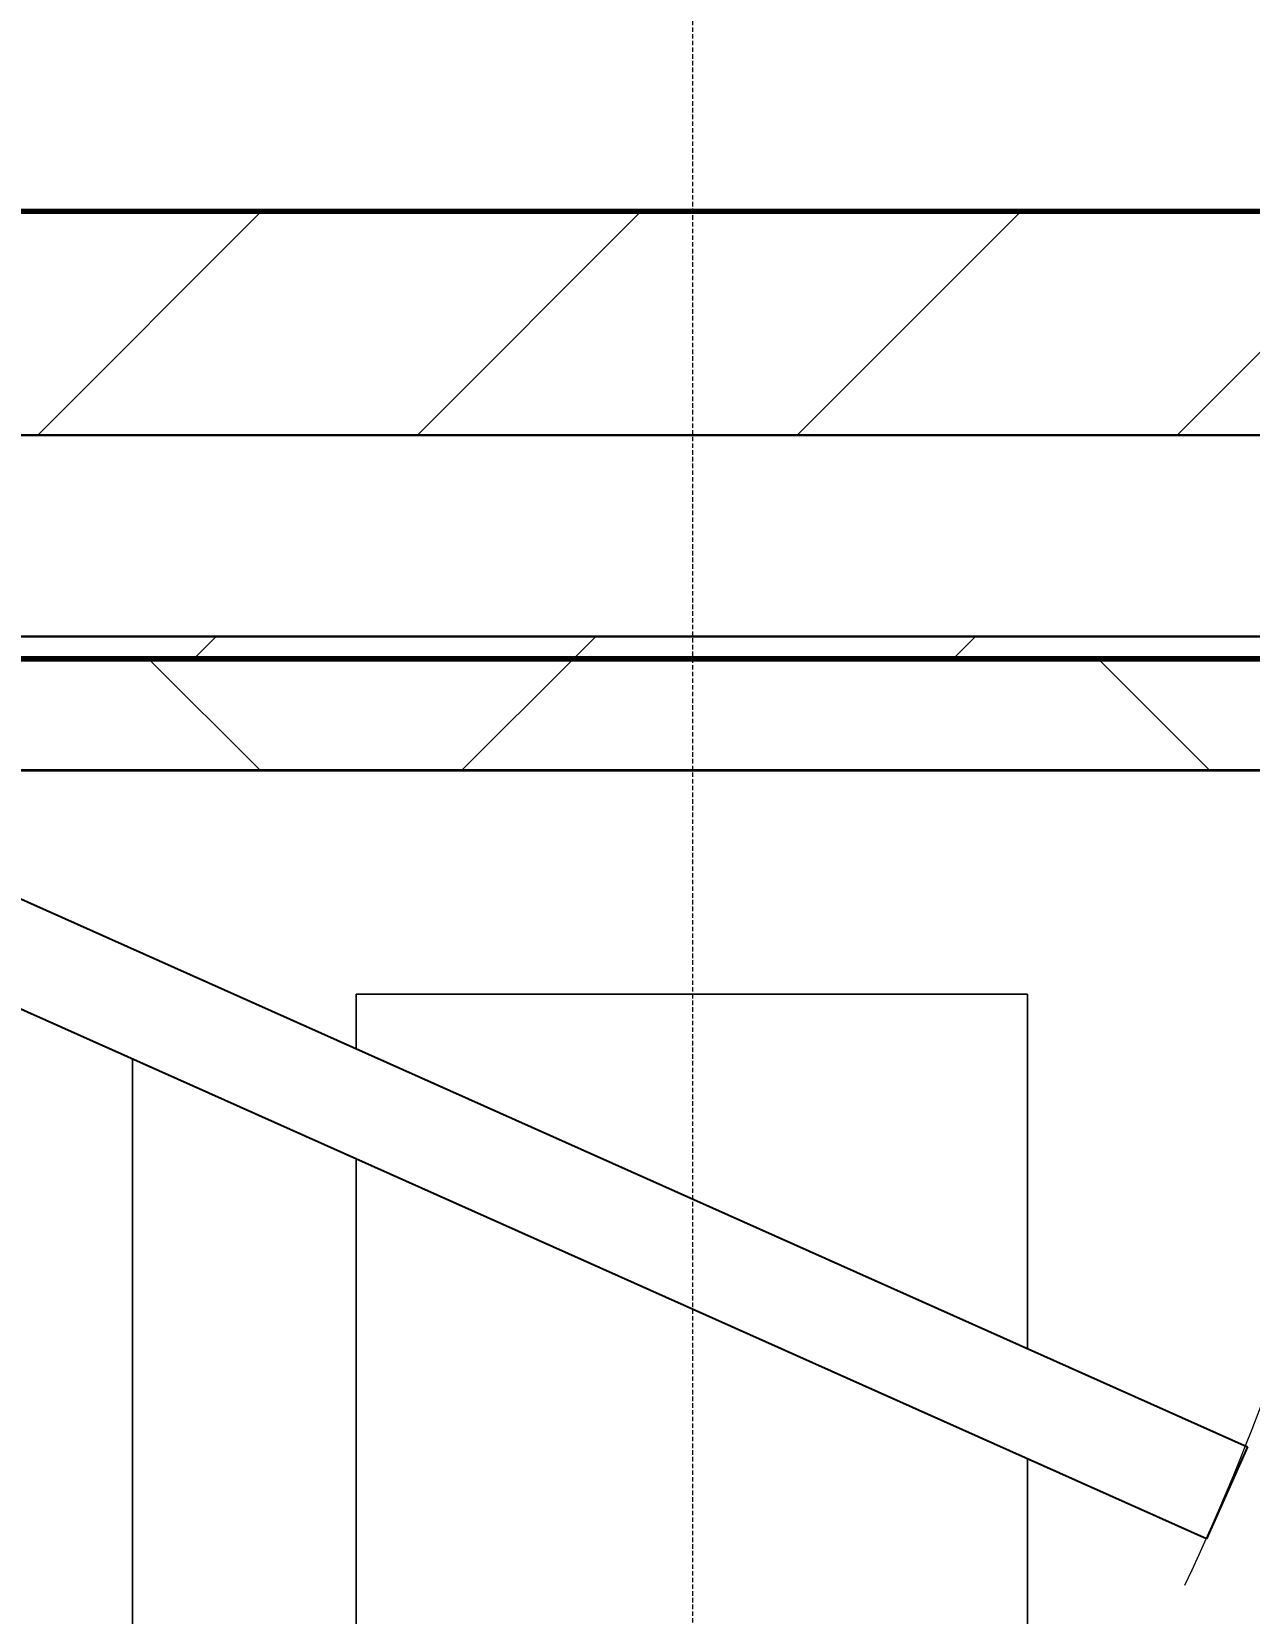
# Model space of a CAD drawing. Header units: millimetres. Extents: x -794326 to -715748, y -17796 to 22353.
# Drawn here: x -739003 to -738459, y 7517 to 8224 of the extents above; entities that cross this region are included whole.
import ezdxf

# ---------------------------------------------------------------- set-up
doc = ezdxf.new("R2010")
doc.units = ezdxf.units.MM
doc.linetypes.add('DPA_Hidden 50', pattern=[3, 2, -1])
for name, color, linetype, lineweight in [('A-ANNO-DIMS', 1, 'Continuous', 9), ('A-ANNO-DIMS-100', 1, 'Continuous', 9), ('A-DETL', 1, 'Continuous', 70), ('A-DOOR-E', 2, 'Continuous', 25), ('A-DOOR-OPNG', 2, 'Continuous', 9), ('A-GLAZ-CURT', 2, 'Continuous', 9), ('A-WALL', 5, 'Continuous', 35), ('A-WALL-FNSH', 2, 'Continuous', 35), ('A-WALL-PATT', 1, 'Continuous', 35)]:
    doc.layers.add(name, color=color, linetype=linetype, lineweight=lineweight)
doc.styles.add('Arial_2', font='arial.ttf', dxfattribs={"height": 300})
doc.dimstyles.new('DPA-DIM-3_0_T-T', dxfattribs={"dimscale": 304.8, "dimtxt": 306.07782, "dimasz": 0.656168, "dimexe": 0.656168, "dimexo": 0.0625, "dimgap": 0.164042, "dimtad": 1, "dimdec": 0, "dimzin": 0, "dimdsep": 46, "dimtxsty": 'Arial_2', "dimblk1": 'OBLIQUE', "dimblk2": 'OBLIQUE', "dimsah": 1, "dimcen": 0.09, "dimdle": 0.656168, "dimadec": 8, "dimazin": 0, "dimtfac": 1, "dimtdec": 4, "dimtix": 1, "dimtmove": 0, "dimatfit": 3, "dimfxl": 1.312336, "dimfxlon": 1, "dimtvp": 1, "dimtolj": 1, "dimtzin": 0, "dimarcsym": 2})

# ---------------------------------------------------------------- blocks, each defined once
blk = doc.blocks.new('DPA_AC-SG-PI - A2_1200x2000 mm-12153081-4282-01 ENLARGED LOWER PLATFORM LEVEL - REFLECTED CEILING PLAN - SHEET 3')
at = {"layer": 'A-DOOR-E'}
for p, q in [((-556.64, 29.95), (522.81, -452.33)), ((-489.61, 0), (600, 0)), ((575, 0), (-489.61, 0)), ((504.45, -493.42), (-575, -11.13)), ((-288.17, -90), (575, -90)), ((600, -90), (-288.17, -90)), ((522.81, -452.33), (504.45, -493.42))]:
    blk.add_line(p, q, dxfattribs=at)
at = {"layer": 'A-DOOR-OPNG'}
blk.add_arc((-500, -44.8), 1100, 334.74419, 0, dxfattribs=at)
blk = doc.blocks.new('DPA_CP_Metal Ceiling Panel - Vertical Panel with Gap-V1-4282-01 ENLARGED LOWER PLATFORM LEVEL - REFLECTED CEILING PLAN - SHEET 3')
at = {"layer": 'A-GLAZ-CURT'}
for p, q in [((-741657.87, 7794.02), (-741657.87, 7261.52)), ((-741422.74, 7794.02), (-741657.87, 7794.02)), ((-741422.74, 7794.02), (-741657.87, 7794.02)), ((-741657.87, 7794.02), (-741657.87, 7261.52)), ((-741657.87, 7261.52), (-741657.87, 7794.02)), ((-741657.87, 7794.02), (-741422.74, 7794.02)), ((-741357.87, 7765.04), (-741357.87, 7261.52)), ((-741357.87, 7261.52), (-741357.87, 7765.04)), ((-741357.87, 7765.04), (-741357.87, 7261.52)), ((-741357.87, 7261.52), (-741657.87, 7261.52)), ((-741657.87, 7261.52), (-741357.87, 7261.52)), ((-741357.87, 7261.52), (-741657.87, 7261.52))]:
    blk.add_line(p, q, dxfattribs=at)
blk = doc.blocks.new('DPA_CP_Metal Ceiling Panel - Vertical Panel with Gap-V2-4282-01 ENLARGED LOWER PLATFORM LEVEL - REFLECTED CEILING PLAN - SHEET 3')
at = {"layer": 'A-GLAZ-CURT'}
for p, q in [((-741257.87, 7794.02), (-741257.87, 7769.64)), ((-740957.87, 7794.02), (-741257.87, 7794.02)), ((-740957.87, 7794.02), (-741257.87, 7794.02)), ((-741257.87, 7794.02), (-741257.87, 7769.64)), ((-741257.87, 7769.64), (-741257.87, 7794.02)), ((-741257.87, 7794.02), (-740957.87, 7794.02)), ((-740957.87, 7794.02), (-740957.87, 7635.61)), ((-740957.87, 7635.61), (-740957.87, 7794.02)), ((-740957.87, 7794.02), (-740957.87, 7635.61)), ((-741257.87, 7720.36), (-741257.87, 7261.52)), ((-741257.87, 7720.36), (-741257.87, 7261.52)), ((-741257.87, 7261.52), (-741257.87, 7720.36)), ((-740957.87, 7586.32), (-740957.87, 7261.52)), ((-740957.87, 7261.52), (-740957.87, 7586.32)), ((-740957.87, 7586.32), (-740957.87, 7261.52)), ((-740957.87, 7261.52), (-741257.87, 7261.52)), ((-741257.87, 7261.52), (-740957.87, 7261.52)), ((-740957.87, 7261.52), (-741257.87, 7261.52))]:
    blk.add_line(p, q, dxfattribs=at)
blk = doc.blocks.new('PPLS-PP19_Custom Tile Pattern - Custom Tile Pattern-V47-4282-01 ENLARGED LOWER PLATFORM LEVEL - REFLECTED CEILING PLAN - SHEET 3')
at = {"layer": 'A-GLAZ-CURT'}
for p, q in [((-300, 0), (300, 0)), ((300, 0), (-300, 0)), ((-222.32, 0), (-205, 0)), ((-205, 0), (-222.32, 0)), ((195.99, 0), (213.31, 0)), ((213.31, 0), (195.99, 0)), ((230.06, 0), (300, 0)), ((-300, -50), (300, -50)), ((300, -50), (-300, -50))]:
    blk.add_line(p, q, dxfattribs=at)
at = {"layer": 'A-GLAZ-CURT', "flags": 128}
for points in [[(-229.36, 0), (-222.06, 0), (-214.83, 0), (-207.71, 0), (-200.76, 0), (-194.02, 0), (-187.54, 0), (-181.38, 0), (-175.58, 0), (-170.25, 0), (-165.64, 0), (-162.01, 0), (-159.53, 0), (-157.46, 0), (-154.52, 0), (-149.42, 0), (-141.84, 0), (-132.81, 0), (-126.08, 0)], [(-125.17, 0), (-128.55, 0), (-134.16, 0), (-140.03, 0), (-145.5, 0), (-150.63, 0), (-155.53, 0), (-160.27, 0), (-164.95, 0), (-169.65, 0), (-174.47, 0), (-179.49, 0), (-184.81, 0), (-190.44, 0), (-196.37, 0), (-202.58, 0), (-209.04, 0), (-215.73, 0), (-222.63, 0), (-229.72, 0)]]:
    blk.add_lwpolyline(points, dxfattribs=at)
at = {"layer": 'A-GLAZ-CURT'}
for points, knots in [([(-300, 0), (-284.65, 0), (-243.99, 0), (-210.82, 0), (-192.01, 0)], [-5323.127839, -5323.127839, -5323.127839, -5323.127839, -4502.809032, -3105.157906, -3105.157906, -3105.157906, -3105.157906]), ([(-191.92, 0), (-199.11, 0), (-226.87, 0), (-262.56, 0), (-294.48, 0), (-300, 0)], [-15643.643897, -15643.643897, -15643.643897, -15643.643897, -15131.813646, -13729.592194, -13439.944408, -13439.944408, -13439.944408, -13439.944408]), ([(-137.88, 0), (-140.56, 0), (-147.66, 0), (-147.69, 0), (-158.72, 0), (-174.02, 0), (-185.59, 0), (-209.77, 0), (-232.01, 0), (-255.22, 0), (-262.59, 0), (-264.9, 0), (-265.4, 0)], [-3187.727384, -3187.727384, -3187.727384, -3187.727384, -2919.378265, -2477.344047, -2237.412286, -2029.680487, -1755.085331, -1400.429864, -858.079193, -543.655514, -208.940337, 0, 0, 0, 0]), ([(-258.6, 0), (-257.91, 0), (-254.26, 0), (-241.25, 0), (-225.99, 0), (-213.1, 0), (-202.25, 0), (-195.57, 0), (-191.92, 0)], [-5722.54675, -5722.54675, -5722.54675, -5722.54675, -5657.471696, -5413.335975, -5017.494783, -4832.723979, -4666.091899, -4456.316386, -4456.316386, -4456.316386, -4456.316386]), ([(-133.82, 0), (-135.51, 0), (-137.8, 0), (-149.31, 0), (-162.01, 0), (-177.91, 0), (-199.46, 0), (-216.65, 0), (-231.26, 0), (-233.46, 0), (-234, 0)], [-2731.647847, -2731.647847, -2731.647847, -2731.647847, -2418.507304, -2308.929706, -2113.765672, -1763.376603, -1422.553702, -978.033455, -846.069444, -682.911962, -682.911962, -682.911962, -682.911962]), ([(-233.49, 0), (-233.44, 0), (-232.38, 0), (-230.74, 0), (-225.3, 0), (-223.63, 0)], [-455.274641, -455.274641, -455.274641, -455.274641, -440.605512, -119.536984, 0, 0, 0, 0]), ([(-223.63, 0), (-219.39, 0), (-208.31, 0), (-197.55, 0), (-192, 0)], [-5463.295695, -5463.295695, -5463.295695, -5463.295695, -5161.076232, -4856.26284, -4856.26284, -4856.26284, -4856.26284]), ([(-191.92, 0), (-186.51, 0), (-160.54, 0), (-138.31, 0), (-124.91, 0)], [-3103.011418, -3103.011418, -3103.011418, -3103.011418, -2700.551212, -1108.984966, -1108.984966, -1108.984966, -1108.984966]), ([(-191.92, 0), (-189.82, 0), (-182.66, 0), (-169.02, 0), (-152.12, 0), (-136.84, 0), (-128.08, 0), (-125.44, 0), (-124.73, 0)], [-4854.826723, -4854.826723, -4854.826723, -4854.826723, -4739.070012, -4465.409639, -4149.119819, -3839.893365, -3647.167523, -3541.024987, -3541.024987, -3541.024987, -3541.024987]), ([(-191.86, 0), (-190.03, 0), (-182.21, 0), (-171.77, 0), (-158.7, 0), (-157.22, 0)], [-4455.137067, -4455.137067, -4455.137067, -4455.137067, -4349.945572, -4000.813434, -3840.635403, -3840.635403, -3840.635403, -3840.635403]), ([(-72.93, 0), (-75.51, 0), (-91.45, 0), (-128.78, 0), (-170.33, 0), (-190.91, 0)], [-19442.345229, -19442.345229, -19442.345229, -19442.345229, -18935.241197, -17136.203329, -15667.613966, -15667.613966, -15667.613966, -15667.613966]), ([(-152.35, 0), (-151.03, 0), (-147.71, 0), (-143.57, 0), (-138.62, 0)], [-3494.978217, -3494.978217, -3494.978217, -3494.978217, -3371.022232, -3227.460399, -3227.460399, -3227.460399, -3227.460399]), ([(-124, 0), (-125.13, 0), (-128.68, 0), (-136.96, 0), (-147.46, 0), (-150.03, 0), (-150.57, 0)], [-5794.509302, -5794.509302, -5794.509302, -5794.509302, -5700.061948, -5508.838257, -5298.784692, -5196.16478, -5196.16478, -5196.16478, -5196.16478]), ([(-150.34, 0), (-150.07, 0), (-147.75, 0), (-142.6, 0), (-127.26, 0), (-107.3, 0), (-90.42, 0), (-75.26, 0), (-68.41, 0), (-65.12, 0), (-63.63, 0)], [-4948.728362, -4948.728362, -4948.728362, -4948.728362, -4883.323924, -4440.880425, -4054.690705, -3793.097032, -3402.597032, -3144.956779, -3050.982048, -2969.237017, -2969.237017, -2969.237017, -2969.237017]), ([(-26.75, 0), (-27.82, 0), (-36.18, 0), (-53.55, 0), (-78.2, 0), (-110.94, 0), (-130.52, 0), (-147.74, 0), (-149.07, 0)], [-8718.362214, -8718.362214, -8718.362214, -8718.362214, -8532.293389, -8073.216054, -7508.296369, -7004.680444, -6449.282163, -6277.220794, -6277.220794, -6277.220794, -6277.220794]), ([(-148.23, 0), (-146.94, 0), (-140.15, 0), (-137.28, 0), (-133.93, 0), (-128.78, 0), (-126.5, 0)], [-6162.058746, -6162.058746, -6162.058746, -6162.058746, -6017.569127, -5560.701257, -5364.112219, -5231.017328, -5231.017328, -5231.017328, -5231.017328]), ([(-124.73, 0), (-125.4, 0), (-129.93, 0), (-139.03, 0), (-146.11, 0), (-146.95, 0)], [-980.79905, -980.79905, -980.79905, -980.79905, -945.742622, -741.901385, -489.130243, -489.130243, -489.130243, -489.130243]), ([(-146.69, 0), (-146.59, 0), (-145.49, 0), (-135.69, 0), (-128.29, 0), (-125.15, 0)], [-420.34245, -420.34245, -420.34245, -420.34245, -406.956646, -290.263673, 0, 0, 0, 0]), ([(-127.41, 0), (-131.63, 0), (-133.16, 0), (-134.09, 0), (-134.15, 0)], [-8540.990293, -8540.990293, -8540.990293, -8540.990293, -8266.114998, -8246.473386, -8246.473386, -8246.473386, -8246.473386]), ([(-134.15, 0), (-133.32, 0), (-131.15, 0), (-126.67, 0), (-124.62, 0)], [-7657.439573, -7657.439573, -7657.439573, -7657.439573, -7293.749979, -7068.405759, -7068.405759, -7068.405759, -7068.405759]), ([(-113.43, 0), (-113.44, 0), (-113.96, 0), (-119.73, 0), (-125.43, 0), (-127.03, 0), (-127.41, 0)], [-328.499627, -328.499627, -328.499627, -328.499627, -282.672656, -98.539552, -24.539552, 0, 0, 0, 0]), ([(-126.5, 0), (-122.44, 0), (-108.71, 0), (-86.68, 0), (-63.44, 0), (-54.4, 0), (-48.53, 0), (-30.79, 0), (-18.03, 0), (8.61, 0), (15.02, 0), (22.91, 0), (31, 0), (39.04, 0), (51.19, 0), (58.74, 0), (61.34, 0), (61.45, 0)], [-5231.017328, -5231.017328, -5231.017328, -5231.017328, -4994.692869, -4542.524482, -4008.285538, -3689.699207, -3546.54457, -3315.260113, -2864.387349, -2439.246196, -2084.094819, -1956.422387, -1818.904206, -1645.594513, -1443.202566, -1228.752106, -1120.932285, -1120.932285, -1120.932285, -1120.932285]), ([(-124.14, 0), (-121.16, 0), (-112.81, 0), (-98.9, 0), (-85.29, 0), (-71.67, 0), (-65.93, 0), (-65.07, 0)], [-3331.721492, -3331.721492, -3331.721492, -3331.721492, -3074.362186, -2902.289527, -2605.247022, -2322.099534, -2241.8264, -2241.8264, -2241.8264, -2241.8264]), ([(-124.09, 0), (-122.13, 0), (-113.42, 0), (-92.04, 0), (-74.02, 0), (-62.74, 0), (-60.36, 0), (-59.97, 0)], [-7049.429108, -7049.429108, -7049.429108, -7049.429108, -6839.55839, -6236.997189, -5713.340575, -5140.470607, -5006.787413, -5006.787413, -5006.787413, -5006.787413]), ([(-86.16, 0), (-91.37, 0), (-103.31, 0), (-116.78, 0), (-124.05, 0)], [-1681.3698, -1681.3698, -1681.3698, -1681.3698, -1374.161226, -992.78493, -992.78493, -992.78493, -992.78493]), ([(-124.01, 0), (-123.42, 0), (-118.41, 0), (-110.8, 0), (-99.5, 0), (-91.46, 0)], [-1073.350031, -1073.350031, -1073.350031, -1073.350031, -1002.059161, -460.363443, 0, 0, 0, 0]), ([(-120.13, 0), (-120.14, 0), (-120.24, 0), (-120.77, 0), (-122.73, 0), (-122.91, 0)], [-2933.992132, -2933.992132, -2933.992132, -2933.992132, -2920.575025, -2840.280255, -2832.81999, -2832.81999, -2832.81999, -2832.81999]), ([(-122.08, 0), (-122.01, 0), (-121.69, 0), (-121.2, 0), (-120.88, 0)], [-3136.336417, -3136.336417, -3136.336417, -3136.336417, -3110.304437, -3035.164275, -3035.164275, -3035.164275, -3035.164275]), ([(-36.33, 0), (-36.43, 0), (-37.27, 0), (-45.02, 0), (-46.13, 0), (-60.59, 0), (-81.23, 0), (-99.51, 0), (-114.02, 0), (-117.28, 0), (-118.78, 0)], [-1855.773136, -1855.773136, -1855.773136, -1855.773136, -1810.870157, -1672.078046, -1405.135169, -1060.00838, -740.068933, -229.489605, -116.330425, 0, 0, 0, 0]), ([(-117.74, 0), (-117.19, 0), (-114.78, 0), (-113.43, 0), (-113.43, 0)], [-821.249067, -821.249067, -821.249067, -821.249067, -394.672656, -330.879064, -330.879064, -330.879064, -330.879064]), ([(-57.16, 0), (-58.3, 0), (-66.22, 0), (-85.2, 0), (-107.61, 0), (-116.56, 0), (-117.56, 0)], [-2956.49664, -2956.49664, -2956.49664, -2956.49664, -2842.901703, -2193.204658, -1433.981041, -985.49888, -985.49888, -985.49888, -985.49888]), ([(-115.82, 0), (-114.96, 0), (-110.41, 0), (-96.78, 0), (-77.41, 0), (-63.95, 0), (-56.17, 0)], [-5724.064692, -5724.064692, -5724.064692, -5724.064692, -5430.283136, -5103.229623, -4799.173296, -4391.611175, -4391.611175, -4391.611175, -4391.611175]), ([(9.32, 0), (9.08, 0), (7.65, 0), (2.57, 0), (-12.23, 0), (-25.64, 0), (-40, 0), (-56.24, 0), (-75.59, 0), (-94, 0), (-112.01, 0), (-114.94, 0), (-115.63, 0)], [-2922.926651, -2922.926651, -2922.926651, -2922.926651, -2882.788014, -2720.818881, -2518.50168, -2125.455881, -1792.521578, -1466.981642, -1208.454564, -789.402658, -501.969187, -243.577221, -243.577221, -243.577221, -243.577221]), ([(-91.46, 0), (-90.09, 0), (-84.7, 0), (-77.43, 0), (-72.73, 0), (-72.64, 0), (-72.64, 0)], [-19832.387487, -19832.387487, -19832.387487, -19832.387487, -19753.885894, -19541.04734, -19478.625389, -19471.062469, -19471.062469, -19471.062469, -19471.062469]), ([(-63.96, 0), (-64.13, 0), (-72.5, 0), (-80.63, 0), (-86.16, 0)], [-2171.769325, -2171.769325, -2171.769325, -2171.769325, -2007.031671, -1681.3698, -1681.3698, -1681.3698, -1681.3698]), ([(-29.03, 0), (-33.97, 0), (-43.74, 0), (-56.37, 0), (-71.66, 0), (-77.83, 0), (-82.66, 0), (-83.28, 0), (-83.28, 0)], [-2680.714891, -2680.714891, -2680.714891, -2680.714891, -2413.671296, -2161.752162, -2006.592567, -1646.621388, -1424.436217, -1393.971743, -1393.971743, -1393.971743, -1393.971743]), ([(-83.28, 0), (-83.28, 0), (-82.91, 0), (-76.14, 0), (-66.84, 0), (-60.03, 0), (-56.73, 0)], [-1393.4169, -1393.4169, -1393.4169, -1393.4169, -1353.722004, -1274.333717, -1073.56893, -857.828765, -857.828765, -857.828765, -857.828765]), ([(-66.39, 0), (-66.39, 0), (-63.85, 0), (-59.85, 0), (-56.22, 0)], [-2493.31794, -2493.31794, -2493.31794, -2493.31794, -2315.303971, -1863.330057, -1863.330057, -1863.330057, -1863.330057]), ([(11.71, 0), (4.06, 0), (-18.2, 0), (-47.42, 0), (-65.77, 0), (-66.37, 0), (-66.38, 0)], [-4151.35927, -4151.35927, -4151.35927, -4151.35927, -3745.412743, -2981.410125, -2542.574734, -2498.224237, -2498.224237, -2498.224237, -2498.224237]), ([(-63.63, 0), (-61.49, 0), (-57.39, 0), (-54.49, 0), (-45.2, 0), (-40.79, 0), (-40.46, 0), (-40.44, 0)], [-2969.237017, -2969.237017, -2969.237017, -2969.237017, -2851.217951, -2734.127174, -2474.780881, -2410.990208, -2350.645972, -2350.645972, -2350.645972, -2350.645972]), ([(-58.83, 0), (-58.37, 0), (-57.73, 0), (-56.68, 0), (-56.39, 0)], [-4859.52896, -4859.52896, -4859.52896, -4859.52896, -4680.891996, -4627.185411, -4627.185411, -4627.185411, -4627.185411]), ([(-56.15, 0), (-53.22, 0), (-45.45, 0), (-36.49, 0), (-33.57, 0), (-29.94, 0), (-28.57, 0)], [-845.025832, -845.025832, -845.025832, -845.025832, -651.549973, -296.515819, -83.513472, 0, 0, 0, 0]), ([(-36.62, 0), (-36.62, 0), (-40.35, 0), (-43.84, 0), (-50.77, 0), (-56.12, 0)], [-4069.478503, -4069.478503, -4069.478503, -4069.478503, -3858.647035, -3538.256648, -2991.313073, -2991.313073, -2991.313073, -2991.313073]), ([(-55.76, 0), (-49.67, 0), (-34.38, 0), (-12.78, 0), (4.23, 0), (9.64, 0), (10.14, 0), (10.18, 0)], [-4384.389977, -4384.389977, -4384.389977, -4384.389977, -4065.652676, -3589.737505, -3285.047089, -3066.359526, -3044.715262, -3044.715262, -3044.715262, -3044.715262]), ([(-55.45, 0), (-55.26, 0), (-48, 0), (-34.42, 0), (-29.82, 0), (-29.19, 0)], [-1832.031107, -1832.031107, -1832.031107, -1832.031107, -1809.437387, -963.711516, -666.19313, -666.19313, -666.19313, -666.19313]), ([(-55.19, 0), (-54.45, 0), (-52, 0), (-46.33, 0), (-42.62, 0), (-41.76, 0)], [-4565.012053, -4565.012053, -4565.012053, -4565.012053, -4469.85053, -4321.566175, -4270.495146, -4270.495146, -4270.495146, -4270.495146]), ([(-51.83, 0), (-51.83, 0), (-51.78, 0), (-47.4, 0), (-46.01, 0), (-40.22, 0), (-36.78, 0)], [-632.814994, -632.814994, -632.814994, -632.814994, -627.965721, -508.377888, -260.442412, 0, 0, 0, 0]), ([(76.63, 0), (74.8, 0), (67.65, 0), (53.52, 0), (37, 0), (24.07, 0), (12.82, 0), (-2.9, 0), (-20.62, 0), (-32.81, 0), (-44.85, 0), (-51.43, 0), (-51.79, 0)], [-3095.572228, -3095.572228, -3095.572228, -3095.572228, -2950.589685, -2634.532728, -2313.748533, -2106.613311, -1925.670641, -1617.263037, -1290.787923, -1039.307308, -819.71621, -644.910881, -644.910881, -644.910881, -644.910881]), ([(-41.76, 0), (-39.9, 0), (-37.72, 0), (-36.92, 0), (-36.77, 0)], [-4270.495146, -4270.495146, -4270.495146, -4270.495146, -4161.040818, -4106.245333, -4106.245333, -4106.245333, -4106.245333]), ([(-36.78, 0), (-32.43, 0), (-19.22, 0), (8.83, 0), (43.36, 0), (68.5, 0), (77.95, 0), (79.34, 0)], [-6191.144455, -6191.144455, -6191.144455, -6191.144455, -5862.463379, -5340.621928, -4573.028122, -4094.177415, -3998.447461, -3998.447461, -3998.447461, -3998.447461]), ([(-36.29, 0), (-36.29, 0), (-34.66, 0), (-28.88, 0), (-26.95, 0), (-26.54, 0)], [-9150.272121, -9150.272121, -9150.272121, -9150.272121, -9057.163041, -8919.836787, -8834.607043, -8834.607043, -8834.607043, -8834.607043]), ([(30.82, 0), (29.27, 0), (20.14, 0), (3.54, 0), (-16.58, 0), (-34.76, 0), (-36.04, 0)], [-10462.034656, -10462.034656, -10462.034656, -10462.034656, -10363.088938, -9884.23066, -9424.652049, -9182.880979, -9182.880979, -9182.880979, -9182.880979]), ([(-33.34, 0), (-33.34, 0), (-32.93, 0), (-31.16, 0), (-30.52, 0)], [-2415.024266, -2415.024266, -2415.024266, -2415.024266, -2357.633367, -2323.618664, -2323.618664, -2323.618664, -2323.618664]), ([(70.61, 0), (66.16, 0), (55.8, 0), (39.61, 0), (24.74, 0), (2.64, 0), (-17.84, 0), (-30.57, 0), (-31.82, 0), (-32, 0)], [-4647.237329, -4647.237329, -4647.237329, -4647.237329, -4326.416877, -4098.545751, -3766.694881, -3333.063701, -2994.501669, -2698.150104, -2614.070998, -2614.070998, -2614.070998, -2614.070998]), ([(-30.76, 0), (-30.73, 0), (-29.99, 0), (-23.47, 0), (-15.75, 0), (-15.19, 0)], [-54176.191683, -54176.191683, -54176.191683, -54176.191683, -54157.274271, -53749.15266, -53717.791567, -53717.791567, -53717.791567, -53717.791567]), ([(-30.52, 0), (-27.11, 0), (-17.83, 0), (-1.4, 0), (8.92, 0), (11.71, 0)], [-2323.618664, -2323.618664, -2323.618664, -2323.618664, -2142.497158, -1716.209403, -1552.90413, -1552.90413, -1552.90413, -1552.90413]), ([(-13, 0), (-14.35, 0), (-17.68, 0), (-25.97, 0), (-29.52, 0), (-30.21, 0)], [-55207.591944, -55207.591944, -55207.591944, -55207.591944, -54789.006179, -54461.685999, -54290.791712, -54290.791712, -54290.791712, -54290.791712]), ([(8.33, 0), (8.19, 0), (7.18, 0), (0.32, 0), (-13.89, 0), (-24.92, 0), (-29.03, 0)], [-3574.286521, -3574.286521, -3574.286521, -3574.286521, -3526.962355, -3285.499107, -2903.012179, -2680.714891, -2680.714891, -2680.714891, -2680.714891]), ([(-28.98, 0), (-28.66, 0), (-27.39, 0), (-24.45, 0), (-22.56, 0)], [-166.548282, -166.548282, -166.548282, -166.548282, -102.06493, 0, 0, 0, 0]), ([(-28.57, 0), (-26.93, 0), (-20.29, 0), (-11.45, 0), (2.08, 0), (13.15, 0), (21.24, 0), (24.62, 0), (24.72, 0), (24.72, 0)], [-5361.429781, -5361.429781, -5361.429781, -5361.429781, -5261.36855, -5050.479954, -4785.90057, -4596.498881, -4445.288762, -4384.376941, -4376.041937, -4376.041937, -4376.041937, -4376.041937]), ([(-22.56, 0), (-20.27, 0), (-17.03, 0), (-11.36, 0), (-7.66, 0), (-6.6, 0), (-6.44, 0)], [-56468.192263, -56468.192263, -56468.192263, -56468.192263, -56344.022017, -56303.229861, -56166.290093, -56124.392176, -56124.392176, -56124.392176, -56124.392176]), ([(-15.19, 0), (-13.07, 0), (7.48, 0), (42.82, 0), (88.72, 0), (120.63, 0), (138.28, 0), (138.53, 0)], [-461.142613, -461.142613, -461.142613, -461.142613, -429.606584, -390.253598, -346.313304, -291.370682, -290.5735, -290.5735, -290.5735, -290.5735]), ([(-6.54, 0), (-6.73, 0), (-7.2, 0), (-7.6, 0), (-7.79, 0)], [-56009.792147, -56009.792147, -56009.792147, -56009.792147, -55949.290093, -55895.192118, -55895.192118, -55895.192118, -55895.192118]), ([(-2.63, 0), (-2.47, 0), (-1.22, 0), (4.92, 0), (15.97, 0), (22.54, 0), (24.49, 0)], [-226.825321, -226.825321, -226.825321, -226.825321, -220.269177, -206.416616, -198.214427, -187.717507, -187.717507, -187.717507, -187.717507]), ([(11.17, 0), (6.47, 0), (1.96, 0), (-1.67, 0), (-2.25, 0)], [-273.754698, -273.754698, -273.754698, -273.754698, -246.234814, -234.646884, -234.646884, -234.646884, -234.646884]), ([(24.69, 0), (24.54, 0), (20.99, 0), (16.61, 0), (12.96, 0), (11.66, 0)], [-4368.572414, -4368.572414, -4368.572414, -4368.572414, -4306.476363, -4080.000647, -3895.02479, -3895.02479, -3895.02479, -3895.02479]), ([(79.58, 0), (72.4, 0), (57.57, 0), (35.84, 0), (20.09, 0), (13.61, 0), (11.67, 0)], [-351.668609, -351.668609, -351.668609, -351.668609, -330.153101, -307.516438, -285.83788, -274.710805, -274.710805, -274.710805, -274.710805]), ([(11.91, 0), (17.75, 0), (25.21, 0), (37.44, 0), (45.92, 0), (57.76, 0), (64.47, 0), (72.74, 0), (75.22, 0), (76.03, 0), (76.21, 0)], [-1549.07911, -1549.07911, -1549.07911, -1549.07911, -1206.526904, -1089.329421, -901.315459, -753.071572, -495.328968, -421.953223, -334.951786, -290.452333, -290.452333, -290.452333, -290.452333]), ([(31.18, 0), (25.97, 0), (19.77, 0), (13.51, 0), (12.41, 0)], [-4496.803627, -4496.803627, -4496.803627, -4496.803627, -4222.080604, -4163.707062, -4163.707062, -4163.707062, -4163.707062]), ([(18.16, 0), (19.15, 0), (24.25, 0), (25.66, 0), (26.12, 0)], [-5700.113719, -5700.113719, -5700.113719, -5700.113719, -5554.232259, -5302.431367, -5302.431367, -5302.431367, -5302.431367]), ([(78.52, 0), (76.95, 0), (72.29, 0), (62.26, 0), (51.85, 0), (43.81, 0), (29.53, 0), (20.67, 0), (18.85, 0), (18.16, 0)], [-7033.519254, -7033.519254, -7033.519254, -7033.519254, -6924.452779, -6738.82075, -6548.303034, -6314.283804, -6135.05769, -5972.647715, -5832.674503, -5832.674503, -5832.674503, -5832.674503]), ([(27.44, 0), (27.9, 0), (29.54, 0), (38.07, 0), (53.39, 0), (70.02, 0), (77.08, 0), (78.48, 0)], [-5037.309798, -5037.309798, -5037.309798, -5037.309798, -4887.603822, -4705.298446, -4353.683244, -3960.84581, -3844.262741, -3844.262741, -3844.262741, -3844.262741]), ([(27.89, 0), (29.09, 0), (33.4, 0), (48.37, 0), (71.92, 0), (100.57, 0), (116.36, 0), (128.63, 0), (128.95, 0)], [-147.777612, -147.777612, -147.777612, -147.777612, -135.792042, -118.513713, -97.899267, -63.759246, -39.050993, -35.895543, -35.895543, -35.895543, -35.895543]), ([(53.18, 0), (53.06, 0), (52.22, 0), (44.99, 0), (36.46, 0), (30.82, 0)], [-622.740158, -622.740158, -622.740158, -622.740158, -566.066452, -360.610861, 0, 0, 0, 0]), ([(136.44, 0), (121.66, 0), (86.93, 0), (51.16, 0), (31.18, 0)], [-106.750556, -106.750556, -106.750556, -106.750556, -59.610984, 0, 0, 0, 0]), ([(168.37, 0), (167.68, 0), (162.47, 0), (147.02, 0), (109.77, 0), (76.86, 0), (57.82, 0), (46.51, 0), (41.18, 0), (36.02, 0), (35.54, 0), (35.54, 0)], [-543.375029, -543.375029, -543.375029, -543.375029, -530.793311, -458.593899, -401.860199, -357.622665, -341.267687, -334.000314, -326.15566, -319.318397, -317.489778, -317.489778, -317.489778, -317.489778]), ([(36.29, 0), (37.77, 0), (48.82, 0), (61.49, 0), (73.16, 0), (79.58, 0)], [-314.598523, -314.598523, -314.598523, -314.598523, -305.899624, -287.17622, -262.965553, -262.965553, -262.965553, -262.965553]), ([(61.47, 0), (61.47, 0), (61.21, 0), (54.61, 0), (53.71, 0), (53.56, 0)], [-1113.311073, -1113.311073, -1113.311073, -1113.311073, -1096.402191, -891.204116, -747.28819, -747.28819, -747.28819, -747.28819]), ([(76.22, 0), (75.58, 0), (73.64, 0), (71.05, 0), (70.61, 0)], [-193.634889, -193.634889, -193.634889, -193.634889, -31.537676, 0, 0, 0, 0]), ([(79.6, 0), (83.17, 0), (101.04, 0), (124.45, 0), (132.42, 0), (134.6, 0)], [-262.939312, -262.939312, -262.939312, -262.939312, -249.500363, -194.761443, -152.241002, -152.241002, -152.241002, -152.241002]), ([(114.39, 0), (114.2, 0), (112.08, 0), (105.42, 0), (92.38, 0), (86.74, 0), (80.68, 0), (79.64, 0)], [-8148.58938, -8148.58938, -8148.58938, -8148.58938, -8105.191388, -7723.759874, -7531.75727, -7135.649961, -7060.065342, -7060.065342, -7060.065342, -7060.065342]), ([(79.77, 0), (80.29, 0), (84.99, 0), (86.01, 0), (92.51, 0), (94.33, 0)], [-3806.660709, -3806.660709, -3806.660709, -3806.660709, -3759.045785, -3336.541051, -2783.776468, -2783.776468, -2783.776468, -2783.776468]), ([(103.09, 0), (101.08, 0), (93.42, 0), (85.62, 0), (79.89, 0)], [-375.435014, -375.435014, -375.435014, -375.435014, -369.147452, -351.970326, -351.970326, -351.970326, -351.970326]), ([(94.4, 0), (94.4, 0), (94.64, 0), (99.11, 0), (108.97, 0), (120.79, 0), (139.94, 0), (163.31, 0), (185.23, 0), (193.62, 0), (194.69, 0), (194.79, 0)], [-2348.345796, -2348.345796, -2348.345796, -2348.345796, -2310.419338, -2233.599744, -2052.234781, -1843.028543, -1530.39897, -1095.004608, -529.74427, -295.064701, -265.121568, -265.121568, -265.121568, -265.121568]), ([(129.02, 0), (129.02, 0), (124.41, 0), (122.35, 0), (114.96, 0), (108.04, 0), (103.09, 0)], [-35.386604, -35.386604, -35.386604, -35.386604, -31.430235, -22.807238, -15.488593, 0, 0, 0, 0]), ([(157.9, 0), (156.77, 0), (151.67, 0), (143.29, 0), (134.04, 0), (126.24, 0), (118.6, 0), (114.23, 0), (111.98, 0), (105.66, 0), (105.23, 0), (105.23, 0)], [-10292.955006, -10292.955006, -10292.955006, -10292.955006, -10098.273015, -9847.788484, -9677.714971, -9567.007022, -9453.21225, -9220.200448, -9012.77275, -8966.157302, -8929.495943, -8929.495943, -8929.495943, -8929.495943]), ([(105.26, 0), (105.52, 0), (111.01, 0), (112.65, 0), (113.59, 0)], [-8920.561005, -8920.561005, -8920.561005, -8920.561005, -8814.835624, -8577.462505, -8577.462505, -8577.462505, -8577.462505]), ([(128.58, 0), (128.8, 0), (130.16, 0), (139.26, 0), (152.67, 0), (161.24, 0), (162.19, 0), (162.75, 0)], [-633.326174, -633.326174, -633.326174, -633.326174, -627.736123, -618.981161, -602.094757, -592.980799, -581.414464, -581.414464, -581.414464, -581.414464]), ([(137.1, 0), (136, 0), (133.64, 0), (129.87, 0), (129.11, 0)], [-670.405967, -670.405967, -670.405967, -670.405967, -651.020627, -640.742133, -640.742133, -640.742133, -640.742133]), ([(193.8, 0), (193.33, 0), (190.11, 0), (183.13, 0), (171, 0), (161.95, 0), (161.28, 0), (158.35, 0), (157.85, 0), (157.77, 0)], [-11665.349007, -11665.349007, -11665.349007, -11665.349007, -11565.880756, -11105.624034, -10839.086983, -10768.332124, -10666.779182, -10580.760289, -10550.278881, -10550.278881, -10550.278881, -10550.278881]), ([(300, 0), (286.53, 0), (254.22, 0), (207.11, 0), (177.41, 0), (159.34, 0), (158.33, 0), (158.3, 0)], [-285.253232, -285.253232, -285.253232, -285.253232, -244.693688, -187.987675, -143.776725, -129.632772, -123.352749, -123.352749, -123.352749, -123.352749]), ([(159.07, 0), (159.13, 0), (160.84, 0), (165.21, 0), (174.15, 0), (185.98, 0), (208.82, 0), (219.42, 0), (230.06, 0)], [-115.643202, -115.643202, -115.643202, -115.643202, -114.681583, -87.660824, -65.295536, -41.623857, -24.459831, 0, 0, 0, 0]), ([(162.75, 0), (165.4, 0), (170.91, 0), (172.61, 0), (172.61, 0)], [-111.264224, -111.264224, -111.264224, -111.264224, -56.742688, -19.085662, -19.085662, -19.085662, -19.085662]), ([(215.34, 0), (211.92, 0), (198.04, 0), (182.99, 0), (174.27, 0), (169.67, 0), (168.99, 0)], [-8905.131074, -8905.131074, -8905.131074, -8905.131074, -8717.832359, -8253.978395, -8152.463617, -8069.855175, -8069.855175, -8069.855175, -8069.855175]), ([(215.22, 0), (214.62, 0), (210.55, 0), (203.98, 0), (187.54, 0), (175.3, 0), (169.49, 0)], [-203.825446, -203.825446, -203.825446, -203.825446, -198.527383, -184.406837, -162.427601, -142.916156, -142.916156, -142.916156, -142.916156]), ([(171.51, 0), (176.48, 0), (193.23, 0), (201.73, 0), (208.76, 0), (211.56, 0), (214.22, 0)], [-7971.819559, -7971.819559, -7971.819559, -7971.819559, -7784.112253, -7606.717214, -7289.299508, -7047.630878, -7047.630878, -7047.630878, -7047.630878]), ([(172.07, 0), (177.66, 0), (187.87, 0), (201.08, 0), (207.47, 0), (213.96, 0), (215.11, 0)], [-255.364076, -255.364076, -255.364076, -255.364076, -237.955587, -223.92608, -215.862851, -208.75215, -208.75215, -208.75215, -208.75215]), ([(215.15, 0), (220.56, 0), (242.37, 0), (266.73, 0), (281.71, 0), (291.71, 0), (296.52, 0), (297.86, 0), (298.09, 0)], [-7021.089689, -7021.089689, -7021.089689, -7021.089689, -6582.165592, -6068.460911, -5766.029927, -5566.724884, -5280.360606, -5199.253518, -5199.253518, -5199.253518, -5199.253518]), ([(247.1, 0), (246.76, 0), (245.04, 0), (238.34, 0), (226.56, 0), (222.59, 0), (217.4, 0), (215.38, 0)], [-9649.085549, -9649.085549, -9649.085549, -9649.085549, -9581.591397, -9406.094246, -9221.510254, -9016.44624, -8905.918314, -8905.918314, -8905.918314, -8905.918314]), ([(300, 0), (288.22, 0), (262, 0), (230.43, 0), (219.94, 0), (219.02, 0)], [-12528.858583, -12528.858583, -12528.858583, -12528.858583, -11905.454923, -11162.864862, -10856.732305, -10856.732305, -10856.732305, -10856.732305]), ([(219.9, 0), (220.86, 0), (227.84, 0), (242.06, 0), (246.54, 0), (246.96, 0)], [-10670.940496, -10670.940496, -10670.940496, -10670.940496, -10511.382485, -9925.173265, -9834.877357, -9834.877357, -9834.877357, -9834.877357]), ([(284.76, 0), (284.76, 0), (285.09, 0), (287.47, 0), (293.59, 0), (297.76, 0), (300, 0)], [-4110.630118, -4110.630118, -4110.630118, -4110.630118, -4053.389046, -3959.664717, -3862.421465, -3746.95702, -3746.95702, -3746.95702, -3746.95702]), ([(297.38, 0), (295.84, 0), (291.62, 0), (285.38, 0), (284.87, 0)], [-4803.172655, -4803.172655, -4803.172655, -4803.172655, -4358.271401, -4143.037883, -4143.037883, -4143.037883, -4143.037883])]:
    blk.add_open_spline(points, degree=3, knots=knots, dxfattribs=at)
for points in [[(-123.72, 0), (-126.19, 0), (-130.01, 0), (-133.82, 0)], [(-118.78, 0), (-120.38, 0), (-121.81, 0), (-123.27, 0)], [(-39.84, 0), (-39.08, 0), (-38.11, 0), (-37.36, 0)], [(11.19, 0), (10.55, 0), (10.01, 0), (9.63, 0)], [(24.49, 0), (25.23, 0), (25.72, 0), (26.04, 0)], [(79.8, 0), (79.02, 0), (77.93, 0), (76.63, 0)], [(79.66, 0), (81.39, 0), (82.83, 0), (83.66, 0)], [(84.06, 0), (83.48, 0), (82.41, 0), (81.72, 0)], [(168.74, 0), (168.74, 0), (169.81, 0), (171.51, 0)], [(195.11, 0), (194.91, 0), (194.44, 0), (193.8, 0)]]:
    blk.add_open_spline(points, degree=3, dxfattribs=at)
blk = doc.blocks.new('PPLS-PP19_Custom Tile Pattern - Custom Tile Pattern-V48-4282-01 ENLARGED LOWER PLATFORM LEVEL - REFLECTED CEILING PLAN - SHEET 3')
at = {"layer": 'A-GLAZ-CURT'}
for p, q in [((-300, 0), (-146.13, 0)), ((-146.13, 0), (-300, 0)), ((-293.07, 0), (-275.75, 0)), ((-275.75, 0), (-293.07, 0)), ((-300, -50), (-34.22, -50)), ((-34.22, -50), (-300, -50))]:
    blk.add_line(p, q, dxfattribs=at)
at = {"layer": 'A-GLAZ-CURT', "flags": 128}
for points in [[(-300, 0), (-291.56, 0), (-283.3, 0), (-275.2, 0), (-267.26, 0), (-259.45, 0), (-251.77, 0), (-244.2, 0), (-236.74, 0), (-229.36, 0), (-222.06, 0), (-214.83, 0), (-207.71, 0), (-200.76, 0), (-194.02, 0), (-187.54, 0), (-181.38, 0)], [(-275.48, 0), (-283.55, 0), (-291.73, 0), (-300, 0)]]:
    blk.add_lwpolyline(points, dxfattribs=at)
at = {"layer": 'A-GLAZ-CURT'}
for points, knots in [([(-300, 0), (-284.65, 0), (-236.57, 0), (-186.69, 0), (-155.22, 0), (-146.08, 0)], [-5323.127839, -5323.127839, -5323.127839, -5323.127839, -4502.809032, -2700.551212, -1844.739211, -1844.739211, -1844.739211, -1844.739211]), ([(-248.91, 0), (-259.9, 0), (-276.47, 0), (-294.48, 0), (-300, 0)], [-14394.498118, -14394.498118, -14394.498118, -14394.498118, -13729.592194, -13439.944408, -13439.944408, -13439.944408, -13439.944408])]:
    blk.add_open_spline(points, degree=3, knots=knots, dxfattribs=at)
blk = doc.blocks.new('DIMBLOCK66-4282-01 ENLARGED LOWER PLATFORM LEVEL - REFLECTED CEILING PLAN - SHEET 3')
at = {"layer": 'A-ANNO-DIMS-100'}
for p, q in [((-745542.37, 8666.44), (-745542.37, 8066.44)), ((-745542.37, 8266.44), (-745542.37, 8666.44)), ((-728752.37, 8666.44), (-728752.37, 8066.44)), ((-728752.37, 8266.44), (-728752.37, 8666.44)), ((-745742.37, 8266.44), (-728552.37, 8266.44))]:
    blk.add_line(p, q, dxfattribs=at)
at = {"layer": 'A-ANNO-DIMS-100', "lineweight": 35}
for p, q in [((-745542.37, 8266.44), (-745442.37, 8366.44)), ((-728752.37, 8266.44), (-728652.37, 8366.44)), ((-745542.37, 8266.44), (-745642.37, 8166.44)), ((-728752.37, 8266.44), (-728852.37, 8166.44))]:
    blk.add_line(p, q, dxfattribs=at)
at = {"layer": 'A-ANNO-DIMS-100', "color": 0, "insert": (-737724.21, 8705.91), "char_height": 300, "width": 1384.4135, "attachment_point": 1, "line_spacing_factor": 0.941778, "style": 'Arial_2'}
blk.add_mtext('16790', dxfattribs=at)
blk = doc.blocks.new('_Oblique')
at = {"color": 0, "linetype": 'ByBlock', "lineweight": -2}
blk.add_line((-0.5, -0.5), (0.5, 0.5), dxfattribs=at)

msp = doc.modelspace()

# ---------------------------------------------------------------- hatches: boundary and pattern name
at = {"layer": 'A-WALL-PATT', "lineweight": 9}
h = msp.add_hatch(dxfattribs=at)
h.set_pattern_fill('FP_2', color=256, style=0, pattern_type=2)
h.set_pattern_definition([(45, (0, 0), (-84.852814, 84.852814), [])])
h.paths.add_polyline_path([(-733552.04, 7944.02), (-733352.04, 7944.02), (-733352.04, 8144.02), (-755057.37, 8144.02), (-755057.37, 7944.02), (-741758.47, 7944.02), (-741780.86, 7954.02), (-741982.37, 7954.02), (-741982.37, 8044.02), (-741952.4, 8044.02), (-741939.02, 8073.97), (-741871.98, 8044.02), (-740782.37, 8044.02), (-740782.37, 7954.02), (-741670.54, 7954.02), (-741648.16, 7944.02), (-739358.47, 7944.02), (-739380.86, 7954.02), (-739582.37, 7954.02), (-739582.37, 8044.02), (-739552.4, 8044.02), (-739539.02, 8073.97), (-739471.98, 8044.02), (-738382.37, 8044.02), (-738382.37, 7954.02), (-739270.54, 7954.02), (-739248.16, 7944.02), (-734010.62, 7944.02)])
h = msp.add_hatch(dxfattribs=at)
h.set_pattern_fill('FP_3', color=256, style=0, pattern_type=2)
h.set_pattern_definition([(45, (0, 0), (-212.13203, 212.13203), []), (135, (0, 0), (-212.13203, -212.13203), [])])
h.paths.add_polyline_path([(-733602.04, 7894.02), (-733552.04, 7894.02), (-733552.04, 7944.02), (-739248.16, 7944.02), (-739136.25, 7894.02), (-734010.62, 7894.02)])
h.paths.add_polyline_path([(-739780.1, 7894.02), (-739246.56, 7894.02), (-739358.47, 7944.02), (-741648.16, 7944.02), (-741536.25, 7894.02), (-739847.98, 7894.02)])
h.paths.add_polyline_path([(-741646.56, 7894.02), (-741758.47, 7944.02), (-751479.42, 7944.02), (-751479.42, 7894.02), (-741680.64, 7894.02)])

# ---------------------------------------------------------------- linework, layer by layer
at = {"layer": 'A-DETL', "color": 55, "linetype": 'DPA_Hidden 50', "lineweight": 9}
msp.add_line((-738707.46, 5461.22), (-738707.46, 14661.22), dxfattribs=at)
at = {"layer": 'A-WALL', "color": 7, "lineweight": 70}
for p, q in [((-739582.37, 8144.02), (-738382.37, 8144.02)), ((-739248.16, 7944.02), (-738382.37, 7944.02)), ((-738382.37, 7944.02), (-739248.16, 7944.02))]:
    msp.add_line(p, q, dxfattribs=at)
at = {"layer": 'A-WALL-FNSH', "color": 250}
msp.add_line((-738382.37, 7894.02), (-739136.25, 7894.02), dxfattribs=at)

# ---------------------------------------------------------------- block references
at = {"layer": 'A-DOOR-E'}
msp.add_blockref('DPA_AC-SG-PI - A2_1200x2000 mm-12153081-4282-01 ENLARGED LOWER PLATFORM LEVEL - REFLECTED CEILING PLAN - SHEET 3', (-738982.37, 8044.02), dxfattribs=at)
at = {"layer": 'A-GLAZ-CURT', "rotation": 180}
for name, p in [('PPLS-PP19_Custom Tile Pattern - Custom Tile Pattern-V48-4282-01 ENLARGED LOWER PLATFORM LEVEL - REFLECTED CEILING PLAN - SHEET 3', (-739282.37, 7894.02)), ('PPLS-PP19_Custom Tile Pattern - Custom Tile Pattern-V47-4282-01 ENLARGED LOWER PLATFORM LEVEL - REFLECTED CEILING PLAN - SHEET 3', (-738682.37, 7894.02))]:
    msp.add_blockref(name, p, dxfattribs=at)
at = {"layer": 'A-GLAZ-CURT'}
for name in ['DPA_CP_Metal Ceiling Panel - Vertical Panel with Gap-V1-4282-01 ENLARGED LOWER PLATFORM LEVEL - REFLECTED CEILING PLAN - SHEET 3', 'DPA_CP_Metal Ceiling Panel - Vertical Panel with Gap-V2-4282-01 ENLARGED LOWER PLATFORM LEVEL - REFLECTED CEILING PLAN - SHEET 3']:
    msp.add_blockref(name, (2400, 0), dxfattribs=at)

# ---------------------------------------------------------------- dimensions: what is measured, and where the dimension line sits
at = {"layer": 'A-ANNO-DIMS'}
dim = msp.add_linear_dim(base=(-728752.37, 8266.44), p1=(-745542.37, 8666.44), p2=(-728752.37, 8666.44), dimstyle='DPA-DIM-3_0_T-T', override={"dimpost": '<>', "dimfxl": 16790}, dxfattribs=at)
dim.commit()
dim.dimension.update_dxf_attribs({"geometry": 'DIMBLOCK66-4282-01 ENLARGED LOWER PLATFORM LEVEL - REFLECTED CEILING PLAN - SHEET 3', "text_midpoint": (-737147.37, 8469.62)})

doc.saveas('drawing.dxf')
